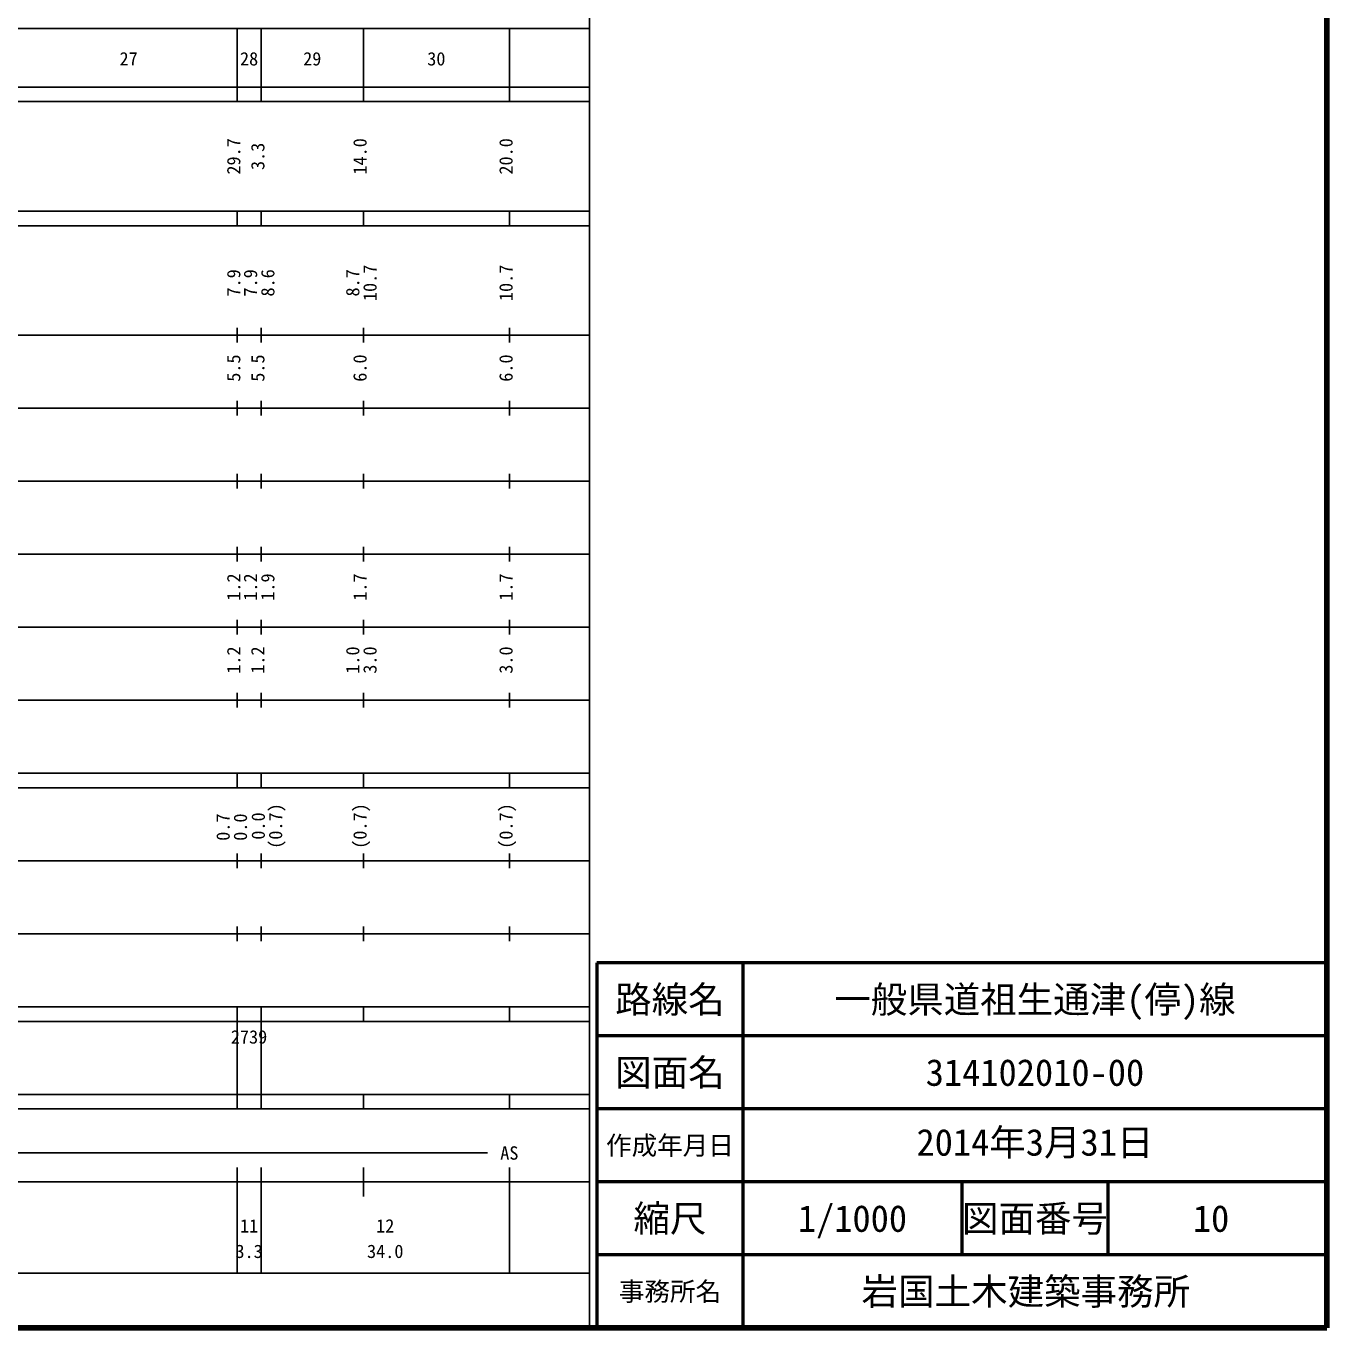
# Model space of a CAD drawing. Units: millimetres on the paper, enlarged 1000 times. Extents: x 274551 to 914551, y 119061 to 479061.
# Drawn here: x 736347 to 914551, y 119061 to 297418 of the extents above; entities that cross this region are included whole.
import ezdxf
from ezdxf.enums import TextEntityAlignment as Align

# ---------------------------------------------------------------- set-up
doc = ezdxf.new("R2010")
doc.units = ezdxf.units.MM
doc.header["$LTSCALE"] = 1000
for name, color, linetype, lineweight in [('M-TTL', 2, 'Continuous', 140), ('M-TTL-BAND', 7, 'Continuous', 25), ('M-TTL-FRAM', 2, 'Continuous', 50), ('M-TTL-LINE', 7, 'Continuous', 50)]:
    doc.layers.add(name, color=color, linetype=linetype, lineweight=lineweight)
doc.layers.add('M-TTL-TXT', color=7, linetype='Continuous')
doc.styles.add('ＭＳ ゴシック', font='')
doc.styles.get('ＭＳ ゴシック').set_extended_font_data('MS Gothic')

msp = doc.modelspace()

# ---------------------------------------------------------------- linework, layer by layer
at = {"layer": 'M-TTL'}
for p, q in [((914551, 119061), (914551, 479061)), ((274551, 119061), (914551, 119061))]:
    msp.add_line(p, q, dxfattribs=at)
at = {"layer": 'M-TTL-BAND'}
for p, q in [((813551, 119061), (813551, 469061)), ((302551, 297061), (813551, 297061)), ((765251, 287061), (765251, 297061)), ((768551, 287061), (768551, 297061)), ((782551, 287061), (782551, 297061)), ((802551, 287061), (802551, 297061)), ((274551, 289061), (813551, 289061)), ((274551, 287061), (813551, 287061)), ((274551, 272061), (813551, 272061)), ((765251, 270061), (765251, 272061)), ((768551, 270061), (768551, 272061)), ((782551, 270061), (782551, 272061)), ((802551, 270061), (802551, 272061)), ((274551, 270061), (813551, 270061)), ((274551, 255061), (813551, 255061)), ((765251, 254061), (765251, 256061)), ((768551, 254061), (768551, 256061)), ((782551, 254061), (782551, 256061)), ((802551, 254061), (802551, 256061)), ((280551, 245061), (813551, 245061)), ((765251, 244061), (765251, 246061)), ((768551, 244061), (768551, 246061)), ((782551, 244061), (782551, 246061)), ((802551, 244061), (802551, 246061)), ((765251, 234061), (765251, 236061)), ((768551, 234061), (768551, 236061)), ((782551, 234061), (782551, 236061)), ((802551, 234061), (802551, 236061)), ((286551, 235061), (813551, 235061)), ((280551, 225061), (813551, 225061)), ((765251, 224061), (765251, 226061)), ((768551, 224061), (768551, 226061)), ((782551, 224061), (782551, 226061)), ((802551, 224061), (802551, 226061)), ((765251, 214061), (765251, 216061)), ((768551, 214061), (768551, 216061)), ((782551, 214061), (782551, 216061)), ((802551, 214061), (802551, 216061)), ((286551, 215061), (813551, 215061)), ((765251, 204061), (765251, 206061)), ((768551, 204061), (768551, 206061)), ((782551, 204061), (782551, 206061)), ((802551, 204061), (802551, 206061)), ((280551, 205061), (813551, 205061)), ((274551, 195061), (813551, 195061)), ((765251, 193061), (765251, 195061)), ((768551, 193061), (768551, 195061)), ((782551, 193061), (782551, 195061)), ((802551, 193061), (802551, 195061)), ((274551, 193061), (813551, 193061)), ((765251, 182061), (765251, 184061)), ((768551, 182061), (768551, 184061)), ((782551, 182061), (782551, 184061)), ((802551, 182061), (802551, 184061)), ((283551, 183061), (813551, 183061)), ((274551, 173061), (813551, 173061)), ((765251, 172061), (765251, 174061)), ((768551, 172061), (768551, 174061)), ((782551, 172061), (782551, 174061)), ((802551, 172061), (802551, 174061)), ((274551, 163061), (813551, 163061)), ((765251, 161061), (765251, 163061)), ((768551, 161061), (768551, 163061)), ((782551, 161061), (782551, 163061)), ((802551, 161061), (802551, 163061)), ((274551, 161061), (813551, 161061)), ((765251, 151061), (765251, 161061)), ((768551, 151061), (768551, 161061)), ((274551, 151061), (813551, 151061)), ((765251, 149061), (765251, 151061)), ((768551, 149061), (768551, 151061)), ((782551, 149061), (782551, 151061)), ((802551, 149061), (802551, 151061)), ((274551, 149061), (813551, 149061)), ((305551, 143061), (799551, 143061)), ((765251, 126561), (765251, 141061)), ((768551, 126561), (768551, 141061)), ((782551, 137061), (782551, 141061)), ((802551, 126561), (802551, 141061)), ((274551, 139061), (813551, 139061)), ((302551, 126561), (813551, 126561))]:
    msp.add_line(p, q, dxfattribs=at)
at = {"layer": 'M-TTL-FRAM'}
for p, q in [((914551, 169061), (814551, 169061)), ((814551, 169061), (814551, 119061))]:
    msp.add_line(p, q, dxfattribs=at)
at = {"layer": 'M-TTL-LINE'}
for p, q in [((834551, 169061), (834551, 119061)), ((914551, 159061), (814551, 159061)), ((914551, 149061), (814551, 149061)), ((914551, 139061), (814551, 139061)), ((864551, 139061), (864551, 129061)), ((884551, 139061), (884551, 129061)), ((914551, 129061), (814551, 129061))]:
    msp.add_line(p, q, dxfattribs=at)

# ---------------------------------------------------------------- texts
at = {"layer": 'M-TTL-BAND', "style": 'ＭＳ ゴシック'}
for s, p in [('27', (750401, 291466)), ('28', (766901, 291466)), ('29', (775551, 291466)), ('30', (792551, 291466)), ('AS', (802551, 141561)), ('11', (766901, 131584)), ('12', (785551, 131584)), ('3.3', (766901, 128094)), ('34.0', (785551, 128094))]:
    msp.add_text(s, height=1833, dxfattribs=at).set_placement(p, align=Align.BOTTOM_CENTER)
for s, p in [('29.7', (766251, 279561)), ('14.0', (783551, 279561)), ('20.0', (803551, 279561)), ('3.3', (769551, 279561)), ('8.6', (770921, 262235)), ('8.7', (782551, 262235)), ('10.7', (784921, 262235)), ('10.7', (803551, 262235)), ('7.9', (766251, 262235)), ('7.9', (768551, 262235)), ('5.5', (766251, 250561)), ('5.5', (769551, 250561)), ('6.0', (783551, 250561)), ('6.0', (803551, 250561)), ('1.2', (766251, 220561)), ('1.2', (768551, 220561)), ('1.9', (770921, 220561)), ('1.7', (783551, 220561)), ('1.7', (803551, 220561)), ('1.2', (766251, 210561)), ('1.2', (769551, 210561)), ('1.0', (782551, 210561)), ('3.0', (784921, 210561)), ('3.0', (803551, 210561)), ('0.7', (764796, 187673)), ('0.0', (767166, 187673)), ('0.0', (769614, 187825)), ('(0.7)', (771984, 187825)), ('(0.7)', (783551, 187825)), ('(0.7)', (803551, 187825))]:
    msp.add_text(s, height=1833, rotation=90, dxfattribs=at).set_placement(p, align=Align.BOTTOM_CENTER)
msp.add_text('2739', height=1833, dxfattribs=at).set_placement((764401, 157466), align=Align.BOTTOM_LEFT)
at = {"layer": 'M-TTL-TXT', "style": 'ＭＳ ゴシック'}
for s, height, p in [('路線名', 3666, (824551, 164061)), ('路線名', 3666, (824551, 164061)), ('一般県道祖生通津(停)線', 3666, (874551, 164061)), ('図面名', 3666, (824551, 154061)), ('図面名', 3666, (824551, 154061)), ('314102010-00', 3666, (874551, 154061)), ('作成年月日', 2566, (824551, 144061)), ('作成年月日', 2566, (824551, 144061)), ('縮尺', 3666, (824551, 134061)), ('縮尺', 3666, (824551, 134061)), ('1/1000', 3666, (849551, 134061)), ('図面番号', 3666, (874551, 134061)), ('図面番号', 3666, (874551, 134061)), ('10', 3666, (898676, 134061)), ('事務所名', 2566, (824551, 124061)), ('事務所名', 2566, (824551, 124061)), ('岩国土木建築事務所 ', 3666, (874551, 124061))]:
    msp.add_text(s, height=height, dxfattribs=at).set_placement(p, align=Align.MIDDLE_CENTER)
msp.add_text('2014年3月31日', height=3666, dxfattribs=at).set_placement((874551, 141561), align=Align.BOTTOM_CENTER)

doc.saveas('drawing.dxf')
